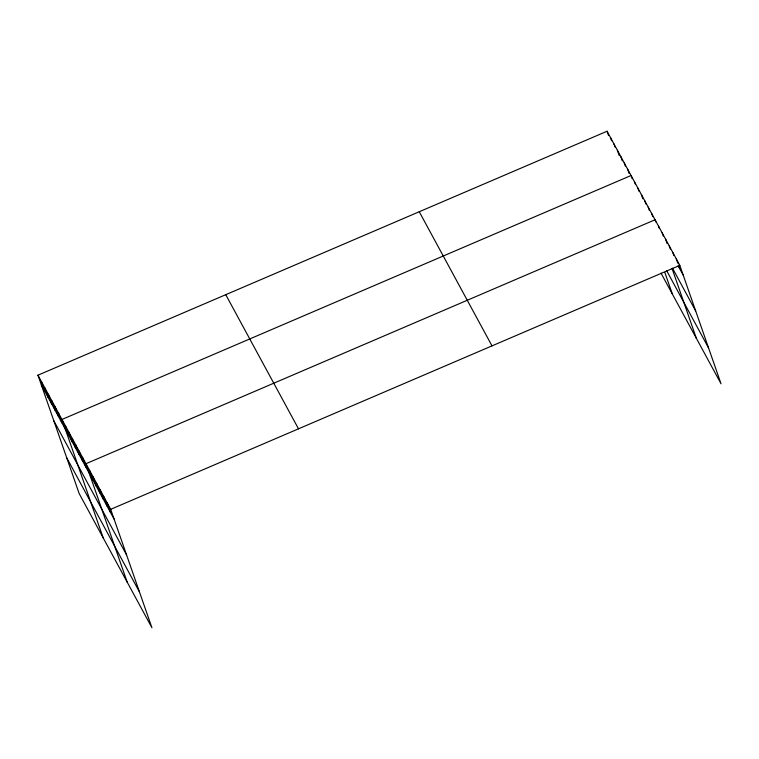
<?xml version="1.0" encoding="UTF-8"?>
<svg xmlns="http://www.w3.org/2000/svg" width="759" height="759" viewBox="0 0 759 759"><rect width="100%" height="100%" fill="white"/><g stroke="black" fill="none" stroke-linecap="round" stroke-linejoin="round"><path stroke-width="1.14" d="M37.95 375.193L110.691 509.327L151.933 627.759L79.192 493.625L37.95 375.193L607.067 131.241L679.808 265.375L721.05 383.807L661.042 273.164M110.691 509.327L679.808 265.375M678.148 265.792L683.195 275.1M672.465 268.155L695.69 310.972M666.677 270.707L708.555 347.935M419.253 211.742L492.003 345.876M225.755 294.682L298.496 428.826M41.337 384.908L114.078 519.052M53.832 420.79L126.573 554.924M66.697 457.753L139.438 591.887M676.269 258.857L677.778 263.183M678.527 265.346L679.656 268.582M672.74 252.349L673.869 255.584M669.21 245.831L670.339 249.066M665.671 239.313L667.18 243.639M662.142 232.795L663.271 236.04M658.603 226.286L659.362 228.44M655.823 221.932L655.074 219.768L85.957 463.721L127.199 582.153M672.057 268.534L696.316 338.201M651.649 213.44L652.778 216.685M648.214 207.122L649.343 210.357M644.789 200.793L645.918 204.038M641.355 194.475L642.864 198.792M637.93 188.147L639.059 191.391M634.496 181.828L635.255 183.982M632.2 178.744L631.071 175.5L61.953 419.452L103.196 537.894M664.818 272.415L672.313 293.942M627.636 169.181L629.145 173.498M624.211 162.853L625.34 166.098M620.786 156.534L622.285 160.851M617.352 150.206L619.23 155.604M613.927 143.887L615.056 147.123M610.492 137.559L611.621 140.804M607.067 131.241L608.566 135.557M107.161 502.809L110.548 512.534M103.622 496.301L107.01 506.025M100.093 489.783L103.48 499.507M96.554 483.265L99.941 492.989M93.025 476.747L96.412 486.472M89.496 470.238L92.883 479.963M82.532 457.392L85.919 467.117M79.097 451.074L82.484 460.798M75.672 444.746L79.059 454.47M72.238 438.427L75.625 448.152M68.813 432.099L72.2 441.823M65.388 425.78L68.765 435.505M58.528 413.133L61.915 422.858M55.094 406.805L58.481 416.53M51.669 400.486L55.056 410.211M48.234 394.158L51.621 403.883M44.809 387.84L48.196 397.564M41.375 381.511L44.762 391.236"/></g></svg>
